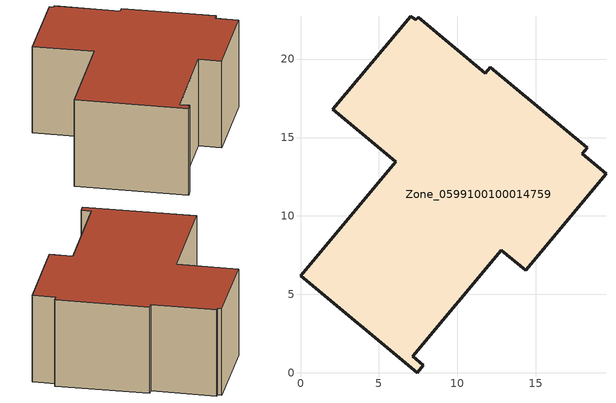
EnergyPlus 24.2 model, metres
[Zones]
Zone_0599100100014759
 floor ground (C_G): 11.78,19.1 12.1,19.49 18.27,14.36 17.95,13.98 19.47,12.7 14.35,6.54 12.8,7.82 7.16,1.05 7.83,0.49 7.43,0 0,6.19 6.06,13.46 2.04,16.81 7.04,22.74 7.36,22.51 7.5,22.67 z0
 wall outside (C_F): 7.43,0 7.83,0.49 7.16,1.05 12.8,7.82 14.35,6.54 19.47,12.7 17.95,13.98 18.27,14.36 12.1,19.49 11.78,19.1 7.5,22.67 7.36,22.51 7.04,22.74 2.04,16.81 6.06,13.46 0,6.19 7.43,0 z0:7.97
 roof outside (C_R): 7.5,22.67 7.36,22.51 7.04,22.74 2.04,16.81 6.06,13.46 0,6.19 7.43,0 7.83,0.49 7.16,1.05 12.8,7.82 14.35,6.54 19.47,12.7 17.95,13.98 18.27,14.36 12.1,19.49 11.78,19.1 z7.97
[BUILDING]
Pand.0599100100014759: North Axis=0; Terrain=City; Loads Convergence Tolerance Value=0.04; Temperature Convergence Tolerance Value=0.4; Solar Distribution=FullExterior; Maximum Number of Warmup Days=25; Minimum Number of Warmup Days=1
[Site:Location]
Rotterdam.The.Hague.AP_ZH_NLD Design_Conditions: Latitude=51.96; Longitude=4.45; Time Zone=1; Elevation=-4.5
[SITE:GROUNDTEMPERATURE:BUILDINGSURFACE]
18, 18, 18, 18, 18, 18, 18, 18, 18, 18, 18, 18
[MATERIAL] Thermal Absorptance=0.9; Solar Absorptance=0.7; Visible Absorptance=0.7
Name | Roughness | Thickness | Conductivity | Density | Specific Heat
G.D.2015-2018 | MediumSmooth | 0.15 | 0.0428571 | 540 | 1210
F.D.2015-2018 | Rough | 0.3 | 0.0666667 | 1920 | 840
R.D.2015-2018 | MediumRough | 0.2 | 0.0333333 | 1500 | 1000
[CONSTRUCTION]
C_G: G.D.2015-2018
C_F: F.D.2015-2018
C_R: R.D.2015-2018
[ZONE]
Zone_0599100100014759: Type=1; Multiplier=1; Ceiling Height=Autocalculate; Volume=Autocalculate; Floor Area=autocalculate; Part of Total Floor Area=Yes
[ZONEINFILTRATION:DESIGNFLOWRATE]
Infil_Zone_0599100100014759: Zone or ZoneList or Space or SpaceList=Zone_0599100100014759; Schedule=AlwaysOn; Design Flow Rate Calculation Method=Flow/Area; Flow Rate per Floor Area=0.0021; Constant Term Coefficient=1; Temperature Term Coefficient=0; Velocity Term Coefficient=0; Velocity Squared Term Coefficient=0
[HVACTEMPLATE:ZONE:IDEALLOADSAIRSYSTEM]
Zone_0599100100014759: Maximum Heating Supply Air Temperature=50; Minimum Cooling Supply Air Temperature=13; Maximum Heating Supply Air Humidity Ratio=0.0156; Minimum Cooling Supply Air Humidity Ratio=0.0077; Heating Limit=NoLimit; Cooling Limit=NoLimit; Dehumidification Control Type=ConstantSensibleHeatRatio; Cooling Sensible Heat Ratio=0.7; Dehumidification Setpoint=60; Humidification Control Type=None; Humidification Setpoint=30; Outdoor Air Method=None; Outdoor Air Flow Rate per Person=0.00944; Outdoor Air Flow Rate per Zone Floor Area=0; Outdoor Air Flow Rate per Zone=0; Demand Controlled Ventilation Type=None; Outdoor Air Economizer Type=NoEconomizer; Heat Recovery Type=None; Sensible Heat Recovery Effectiveness=0.7; Latent Heat Recovery Effectiveness=0.65
[ZONECONTROL:THERMOSTAT]
ThermostatControl_Zone_0599100100014759: Zone or ZoneList=Zone_0599100100014759; Control Type Schedule=DualSetpointControlType; Control 1=Thermostat_Zone_0599100100014759; Temperature Difference Between Cutout And Setpoint=0
[THERMOSTATSETPOINT:DUALSETPOINT]
Thermostat_Zone_0599100100014759: Heating Setpoint Temperature Schedule=HeatingSetpoint_Zone_0599100100014759; Cooling Setpoint Temperature Schedule=CoolingSetpoint_Zone_0599100100014759
[SCHEDULE:COMPACT]
HeatingSetpoint_Zone_0599100100014759: Through: 12/31, For: AllDays, Until: 24:00, 21
CoolingSetpoint_Zone_0599100100014759: Through: 12/31, For: AllDays, Until: 24:00, 24
DualSetpointControlType: Through: 12/31, For: AllDays, Until: 24:00, 4
AlwaysOn: Through: 12/31, For: AllDays, Until: 24:00, 1
